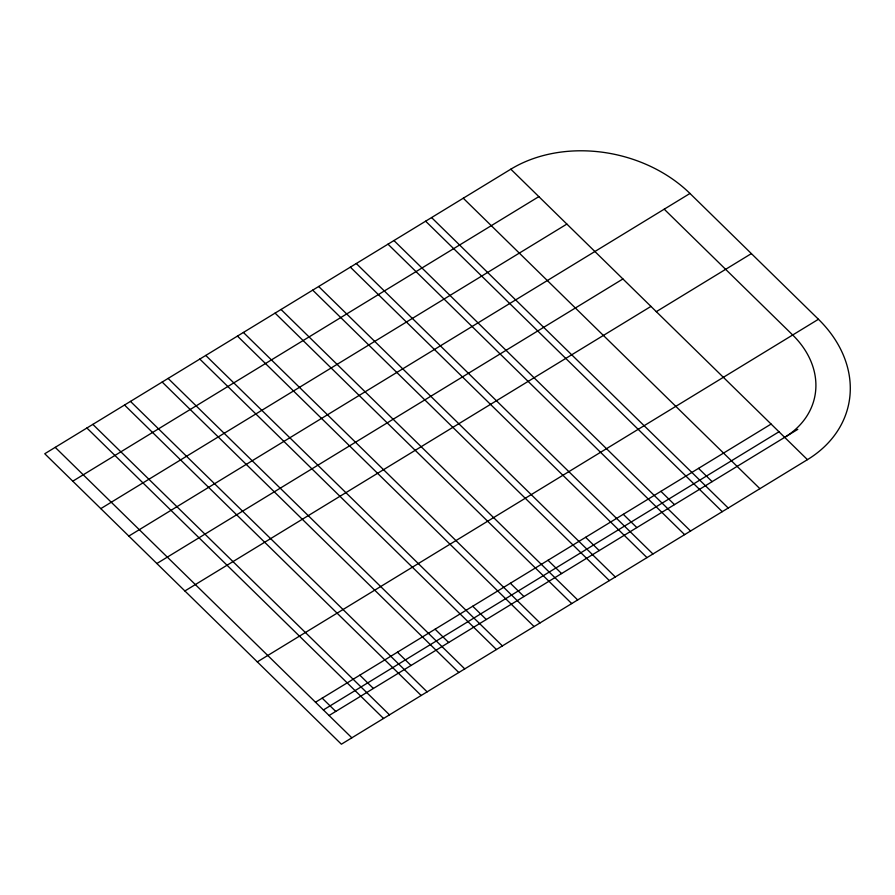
<?xml version="1.0" encoding="UTF-8"?>
<svg xmlns="http://www.w3.org/2000/svg" width="895" height="895" viewBox="0 0 895 895"><rect width="100%" height="100%" fill="white"/><g stroke="black" fill="none" stroke-linecap="round" stroke-linejoin="round"><path stroke-width="1.34" d="M510.81 169.189L44.75 453.743L341.387 744.204L807.447 459.65A128.153 99.166 12.6 0 0 818.444 319.269L689.967 193.465A128.153 99.166 12.6 0 0 510.821 169.189L807.447 459.65M72.775 481.186L538.846 196.631M100.799 508.628L566.871 224.074M128.835 536.071L689.967 193.465M156.86 563.514L622.92 278.96M184.885 590.968L650.956 306.403M656.303 311.661L751.386 253.609M257.301 661.875L818.444 319.269M315.499 702.228L771.098 424.062M323.386 709.948L778.974 431.782M329.069 715.519L797.792 429.343M664.213 209.195L792.69 334.987A93.449 72.316 12.6 0 1 784.669 437.353M463.263 198.22L759.9 488.681M698.547 468.353L712.118 481.644M431.569 217.563L728.206 508.024M425.628 221.199L722.265 511.66M660.913 491.333L674.483 504.623M393.934 240.542L690.571 531.003M387.994 244.178L684.63 534.639M623.278 514.312L636.848 527.602M356.299 263.522L652.936 553.983M350.359 267.157L646.995 557.619M585.632 537.291L599.214 550.582M318.665 286.501L615.301 576.962M312.724 290.137L609.361 580.598M547.997 560.27L561.579 573.561M281.03 309.48L577.667 599.941M275.089 313.116L571.726 603.577M510.363 583.249L523.944 596.54M243.395 332.459L540.032 622.92M237.455 336.095L534.08 626.556M472.728 606.228L486.309 619.519M205.76 355.438L502.386 645.899M199.809 359.074L496.445 649.535M435.093 629.207L448.663 642.498M168.115 378.417L464.751 668.878M162.174 382.053L458.811 672.514M397.458 652.187L411.029 665.477M130.48 401.396L427.116 691.857M124.539 405.032L421.176 695.493M359.824 675.166L373.394 688.456M92.845 424.375L389.482 714.837M86.904 428.011L383.541 718.472M322.189 698.145L335.759 711.435M55.21 447.355L351.847 737.816"/></g></svg>
